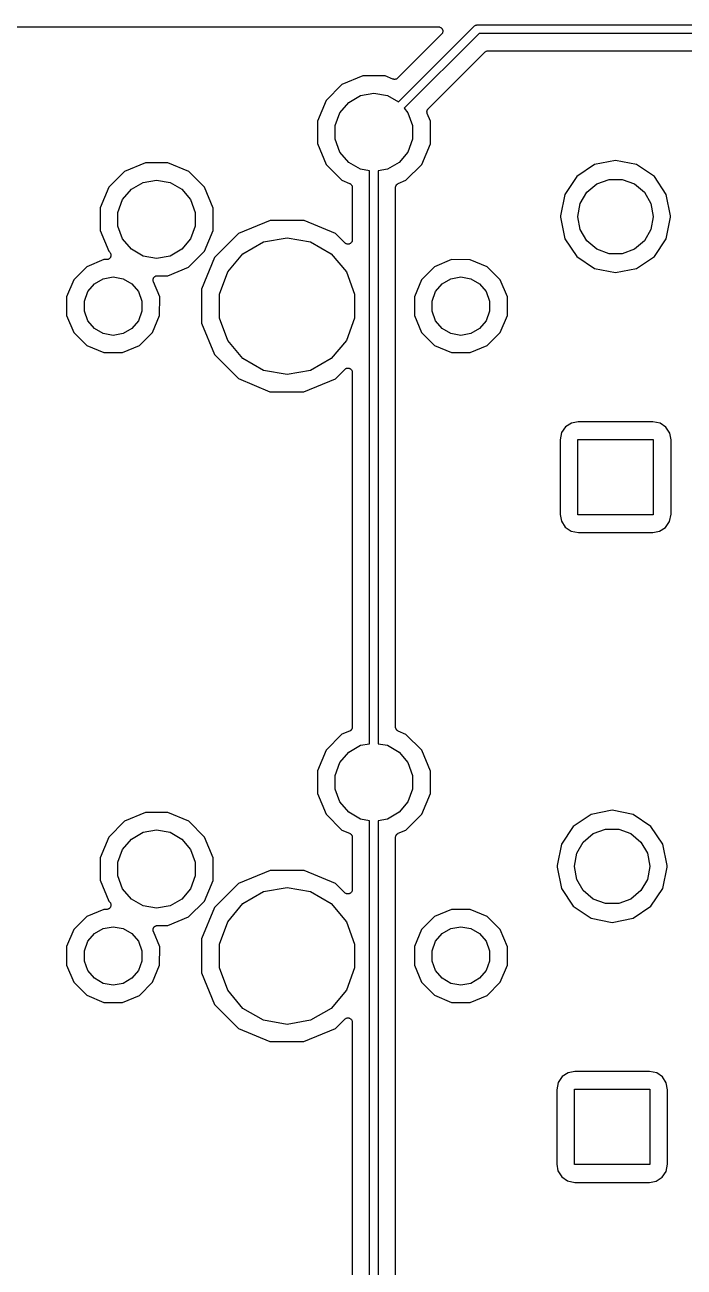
# Model space of a CAD drawing. Extents: x 37 to 156, y -136 to -20.
# Drawn here: x 80.34 to 99.6, y -78.1 to -41.77 of the extents above; entities that cross this region are included whole.
import ezdxf

# ---------------------------------------------------------------- set-up
doc = ezdxf.new("R2010")
doc.units = 0
doc.header["$MEASUREMENT"] = 0
doc.layers.add('BLACK', color=7, linetype='CONTINUOUS')

msp = doc.modelspace()

# ---------------------------------------------------------------- linework, layer by layer
at = {"layer": 'Black'}
for p, q in [((75.5748, -41.833), (92.4252, -41.833)), ((92.515, -42.0498), (91.2307, -43.3341)), ((91.2551, -44.0281), (93.4716, -41.8116)), ((93.6118, -42.025), (91.4227, -44.2141)), ((92.4252, -41.833), (92.4415, -41.8359)), ((92.4415, -41.8359), (92.4581, -41.8373)), ((92.4581, -41.8373), (92.4631, -41.8397)), ((92.4631, -41.8397), (92.4686, -41.8407)), ((92.4686, -41.8407), (92.483, -41.849)), ((92.483, -41.849), (92.498, -41.856)), ((92.498, -41.856), (92.502, -41.8599)), ((92.502, -41.8599), (92.5068, -41.8627)), ((92.5068, -41.8627), (92.5175, -41.8754)), ((92.5245, -42.0362), (92.515, -42.0498)), ((92.5175, -41.8754), (92.5292, -41.8872)), ((92.5352, -42.0235), (92.5245, -42.0362)), ((92.5292, -41.8872), (92.5316, -41.8922)), ((92.5316, -41.8922), (92.5352, -41.8965)), ((92.5352, -41.8965), (92.5409, -41.9121)), ((92.5371, -42.0183), (92.5352, -42.0235)), ((92.5403, -42.0137), (92.5371, -42.0183)), ((92.5446, -41.9976), (92.5403, -42.0137)), ((92.5409, -41.9121), (92.5479, -41.9271)), ((92.5503, -41.9821), (92.5446, -41.9976)), ((92.5479, -41.9271), (92.5484, -41.9327)), ((92.5484, -41.9327), (92.5503, -41.9379)), ((92.5503, -41.9379), (92.5503, -41.9545)), ((92.5503, -41.9545), (92.5517, -41.9711)), ((92.5517, -41.9711), (92.5503, -41.9765)), ((92.5503, -41.9765), (92.5503, -41.9821)), ((93.4716, -41.8116), (93.4761, -41.8085)), ((93.4761, -41.8085), (93.4797, -41.8042)), ((93.4797, -41.8042), (93.4938, -41.7961)), ((93.4938, -41.7961), (93.5072, -41.7867)), ((93.5072, -41.7867), (93.5125, -41.7853)), ((93.5125, -41.7853), (93.5172, -41.7825)), ((93.5172, -41.7825), (93.5333, -41.7797)), ((93.5333, -41.7797), (93.5491, -41.7755)), ((93.5491, -41.7755), (93.5546, -41.776)), ((93.5546, -41.776), (93.56, -41.775)), ((93.56, -41.775), (134.048, -41.775)), ((134.1, -42.025), (93.6118, -42.025)), ((92.1258, -44.2294), (93.785, -42.5702)), ((93.785, -42.5702), (93.7896, -42.567)), ((93.7896, -42.567), (93.7932, -42.5627)), ((93.7932, -42.5627), (93.8075, -42.5544)), ((93.8075, -42.5544), (93.8211, -42.5449)), ((93.8211, -42.5449), (93.8265, -42.5435)), ((93.8265, -42.5435), (93.8314, -42.5407)), ((93.8314, -42.5407), (93.8477, -42.5378)), ((93.8477, -42.5378), (93.8637, -42.5335)), ((93.8637, -42.5335), (93.8693, -42.534)), ((93.8693, -42.534), (93.8748, -42.533)), ((93.8748, -42.533), (110.725, -42.533)), ((89.606, -43.5195), (89.1412, -43.9836)), ((90.213, -43.2687), (89.606, -43.5195)), ((90.8698, -43.2693), (90.213, -43.2687)), ((91.0922, -43.3616), (90.8698, -43.2693)), ((91.1004, -43.3634), (91.0922, -43.3616)), ((91.108, -43.367), (91.1004, -43.3634)), ((91.1218, -43.3682), (91.108, -43.367)), ((91.1352, -43.3712), (91.1218, -43.3682)), ((91.1436, -43.3701), (91.1352, -43.3712)), ((91.1519, -43.3708), (91.1436, -43.3701)), ((91.1653, -43.3673), (91.1519, -43.3708)), ((91.179, -43.3655), (91.1653, -43.3673)), ((91.1864, -43.3616), (91.179, -43.3655)), ((91.1946, -43.3594), (91.1864, -43.3616)), ((91.2059, -43.3515), (91.1946, -43.3594)), ((91.2181, -43.3451), (91.2059, -43.3515)), ((91.2238, -43.3389), (91.2181, -43.3451)), ((91.2307, -43.3341), (91.2238, -43.3389)), ((89.8025, -44.0411), (90.1476, -43.8418)), ((90.1476, -43.8418), (90.54, -43.7726)), ((90.54, -43.7726), (90.9324, -43.8418)), ((90.9324, -43.8418), (91.2551, -44.0281)), ((89.1412, -43.9836), (88.8893, -44.5902)), ((89.5464, -44.3463), (89.8025, -44.0411)), ((91.4227, -44.2141), (91.5336, -44.3463)), ((92.0887, -44.3247), (92.0898, -44.3164)), ((92.0891, -44.3082), (92.0926, -44.2947)), ((92.0898, -44.3164), (92.0891, -44.3082)), ((92.0926, -44.2947), (92.0945, -44.2809)), ((92.0945, -44.2809), (92.0983, -44.2736)), ((92.0983, -44.2736), (92.1005, -44.2656)), ((92.1005, -44.2656), (92.1084, -44.2542)), ((92.1084, -44.2542), (92.1149, -44.2418)), ((92.1149, -44.2418), (92.121, -44.2362)), ((92.121, -44.2362), (92.1258, -44.2294)), ((88.8893, -44.5902), (88.8887, -45.247)), ((89.4101, -44.7208), (89.5464, -44.3463)), ((91.5336, -44.3463), (91.6699, -44.7208)), ((92.0917, -44.3382), (92.0887, -44.3247)), ((92.0929, -44.3521), (92.0917, -44.3382)), ((92.0964, -44.3596), (92.0929, -44.3521)), ((92.0982, -44.3677), (92.0964, -44.3596)), ((92.1913, -44.593), (92.0982, -44.3677)), ((92.1907, -45.2498), (92.1913, -44.593)), ((89.4101, -45.1192), (89.4101, -44.7208)), ((91.6699, -44.7208), (91.6699, -45.1192)), ((88.8887, -45.247), (89.1395, -45.854)), ((89.5464, -45.4937), (89.4101, -45.1192)), ((91.6699, -45.1192), (91.5336, -45.4937)), ((91.9388, -45.8564), (92.1907, -45.2498)), ((89.8025, -45.7989), (89.5464, -45.4937)), ((91.5336, -45.4937), (91.2775, -45.7989)), ((97.6, -45.7405), (96.9856, -45.8627)), ((98.2144, -45.8627), (97.6, -45.7405)), ((83.256, -46.0595), (82.7912, -46.5236)), ((83.863, -45.8087), (83.256, -46.0595)), ((84.5198, -45.8093), (83.863, -45.8087)), ((85.1264, -46.0612), (84.5198, -45.8093)), ((85.5905, -46.526), (85.1264, -46.0612)), ((89.1395, -45.854), (89.6036, -46.3188)), ((90.1476, -45.9982), (89.8025, -45.7989)), ((90.415, -46.0453), (90.1476, -45.9982)), ((90.415, -62.7947), (90.415, -46.0453)), ((90.9324, -45.9982), (90.665, -46.0453)), ((90.665, -46.0453), (90.665, -62.7947)), ((91.2775, -45.7989), (90.9324, -45.9982)), ((91.474, -46.3205), (91.9388, -45.8564)), ((96.9856, -45.8627), (96.4647, -46.2107)), ((98.7353, -46.2107), (98.2144, -45.8627)), ((83.4525, -46.5811), (83.7976, -46.3818)), ((83.7976, -46.3818), (84.19, -46.3126)), ((84.19, -46.3126), (84.5824, -46.3818)), ((84.5824, -46.3818), (84.9275, -46.5811)), ((89.6036, -46.3188), (89.8287, -46.4123)), ((89.8287, -46.4123), (89.8357, -46.4168)), ((89.8357, -46.4168), (89.8435, -46.4196)), ((89.8435, -46.4196), (89.8542, -46.4286)), ((89.8542, -46.4286), (89.8659, -46.4361)), ((89.8659, -46.4361), (89.8709, -46.4426)), ((89.8709, -46.4426), (89.8773, -46.448)), ((89.8773, -46.448), (89.8842, -46.46)), ((89.8842, -46.46), (89.8927, -46.4711)), ((89.8927, -46.4711), (89.8952, -46.479)), ((89.8952, -46.479), (89.8993, -46.4862)), ((89.8993, -46.4862), (89.9018, -46.4999)), ((91.1783, -46.4999), (91.1807, -46.4863)), ((91.1807, -46.4863), (91.1849, -46.4791)), ((91.1849, -46.4791), (91.1874, -46.471)), ((91.1874, -46.471), (91.1958, -46.4601)), ((91.1958, -46.4601), (91.2027, -46.4481)), ((91.2027, -46.4481), (91.2092, -46.4427)), ((91.2092, -46.4427), (91.2143, -46.4361)), ((91.2143, -46.4361), (91.2259, -46.4287)), ((91.2259, -46.4287), (91.2365, -46.4198)), ((91.2365, -46.4198), (91.2444, -46.4169)), ((91.2444, -46.4169), (91.2515, -46.4124)), ((91.2515, -46.4124), (91.474, -46.3205)), ((96.4647, -46.2107), (96.1167, -46.7316)), ((96.7574, -46.6687), (97.05, -46.4232)), ((97.05, -46.4232), (97.409, -46.2925)), ((97.409, -46.2925), (97.791, -46.2925)), ((97.791, -46.2925), (98.15, -46.4232)), ((98.15, -46.4232), (98.4426, -46.6687)), ((99.0833, -46.7316), (98.7353, -46.2107)), ((82.7912, -46.5236), (82.5393, -47.1302)), ((83.1964, -46.8863), (83.4525, -46.5811)), ((84.9275, -46.5811), (85.1836, -46.8863)), ((85.8413, -47.133), (85.5905, -46.526)), ((89.9018, -46.4999), (89.9059, -46.5131)), ((89.9059, -46.5131), (89.9056, -46.5214)), ((89.9056, -46.5214), (89.907, -46.5296)), ((89.907, -46.5296), (89.907, -48.062)), ((91.173, -46.5298), (91.1745, -46.5215)), ((91.173, -47.346), (91.173, -46.5298)), ((91.1741, -46.5131), (91.1783, -46.4999)), ((91.1745, -46.5215), (91.1741, -46.5131)), ((96.1167, -46.7316), (95.992, -47.3585)), ((96.5663, -46.9996), (96.7574, -46.6687)), ((98.4426, -46.6687), (98.6337, -46.9996)), ((99.208, -47.3585), (99.0833, -46.7316)), ((82.5393, -47.1302), (82.5387, -47.787)), ((83.0601, -47.2608), (83.1964, -46.8863)), ((85.1836, -46.8863), (85.3199, -47.2608)), ((85.8407, -47.7898), (85.8413, -47.133)), ((96.5, -47.3758), (96.5663, -46.9996)), ((98.6337, -46.9996), (98.7, -47.3758)), ((83.0601, -47.6592), (83.0601, -47.2608)), ((85.3199, -47.2608), (85.3199, -47.6592)), ((87.5045, -47.4977), (86.5846, -47.8778)), ((88.4998, -47.4985), (87.5045, -47.4977)), ((89.4191, -47.8802), (88.4998, -47.4985)), ((91.173, -50.2943), (91.173, -47.346)), ((95.992, -47.3585), (95.992, -47.4015)), ((95.992, -47.4015), (96.1167, -48.0284)), ((96.5, -47.3842), (96.5, -47.3758)), ((96.5663, -47.7604), (96.5, -47.3842)), ((98.7, -47.3842), (98.6337, -47.7604)), ((98.7, -47.3758), (98.7, -47.3842)), ((99.0833, -48.0284), (99.208, -47.4015)), ((99.208, -47.4015), (99.208, -47.3585)), ((82.5387, -47.787), (82.7895, -48.394)), ((83.1964, -48.0337), (83.0601, -47.6592)), ((85.3199, -47.6592), (85.1836, -48.0337)), ((85.5888, -48.3964), (85.8407, -47.7898)), ((86.5846, -47.8778), (85.8802, -48.5809)), ((89.6901, -48.1518), (89.4191, -47.8802)), ((96.7574, -48.0913), (96.5663, -47.7604)), ((98.6337, -47.7604), (98.4426, -48.0913)), ((83.4525, -48.3389), (83.1964, -48.0337)), ((85.1836, -48.0337), (84.9275, -48.3389)), ((86.7134, -48.4667), (87.3154, -48.1192)), ((87.3154, -48.1192), (88, -47.9985)), ((88, -47.9985), (88.6846, -48.1192)), ((88.6846, -48.1192), (89.2865, -48.4667)), ((89.7037, -48.1613), (89.6901, -48.1518)), ((89.7165, -48.172), (89.7037, -48.1613)), ((89.7217, -48.1739), (89.7165, -48.172)), ((89.7262, -48.1771), (89.7217, -48.1739)), ((89.7423, -48.1814), (89.7262, -48.1771)), ((89.7579, -48.1871), (89.7423, -48.1814)), ((89.7635, -48.1871), (89.7579, -48.1871)), ((89.7688, -48.1885), (89.7635, -48.1871)), ((89.7854, -48.1871), (89.7688, -48.1885)), ((89.8021, -48.1871), (89.7854, -48.1871)), ((89.8073, -48.1852), (89.8021, -48.1871)), ((89.8128, -48.1847), (89.8073, -48.1852)), ((89.8279, -48.1777), (89.8128, -48.1847)), ((89.8435, -48.172), (89.8279, -48.1777)), ((89.8477, -48.1685), (89.8435, -48.172)), ((89.8528, -48.1661), (89.8477, -48.1685)), ((89.8645, -48.1544), (89.8528, -48.1661)), ((89.8773, -48.1437), (89.8645, -48.1544)), ((89.8801, -48.1389), (89.8773, -48.1437)), ((89.884, -48.135), (89.8801, -48.1389)), ((89.891, -48.1199), (89.884, -48.135)), ((89.8993, -48.1055), (89.891, -48.1199)), ((89.9003, -48.1), (89.8993, -48.1055)), ((89.9026, -48.095), (89.9003, -48.1)), ((89.9041, -48.0784), (89.9026, -48.095)), ((89.907, -48.062), (89.9041, -48.0784)), ((96.1167, -48.0284), (96.4647, -48.5493)), ((97.05, -48.3368), (96.7574, -48.0913)), ((98.4426, -48.0913), (98.15, -48.3368)), ((98.7353, -48.5493), (99.0833, -48.0284)), ((82.6509, -48.6409), (82.1513, -48.8473)), ((82.7297, -48.6409), (82.6509, -48.6409)), ((82.7461, -48.6381), (82.7297, -48.6409)), ((82.7626, -48.6366), (82.7461, -48.6381)), ((82.7676, -48.6343), (82.7626, -48.6366)), ((82.7731, -48.6333), (82.7676, -48.6343)), ((82.7875, -48.625), (82.7731, -48.6333)), ((82.8026, -48.618), (82.7875, -48.625)), ((82.7895, -48.394), (82.8197, -48.4242)), ((82.8065, -48.6141), (82.8026, -48.618)), ((82.8114, -48.6113), (82.8065, -48.6141)), ((82.822, -48.5986), (82.8114, -48.6113)), ((82.8197, -48.4242), (82.8292, -48.4378)), ((82.8338, -48.5869), (82.822, -48.5986)), ((82.8292, -48.4378), (82.8399, -48.4505)), ((82.8361, -48.5818), (82.8338, -48.5869)), ((82.8397, -48.5775), (82.8361, -48.5818)), ((82.8454, -48.5619), (82.8397, -48.5775)), ((82.8399, -48.4505), (82.8418, -48.4558)), ((82.8418, -48.4558), (82.845, -48.4604)), ((82.845, -48.4604), (82.8492, -48.4764)), ((82.8525, -48.5469), (82.8454, -48.5619)), ((82.8492, -48.4764), (82.8549, -48.492)), ((82.8529, -48.5413), (82.8525, -48.5469)), ((82.8549, -48.5361), (82.8529, -48.5413)), ((82.8549, -48.492), (82.8549, -48.4976)), ((82.8549, -48.4976), (82.8563, -48.503)), ((82.8563, -48.503), (82.8549, -48.5195)), ((82.8549, -48.5195), (82.8549, -48.5361)), ((83.7976, -48.5382), (83.4525, -48.3389)), ((84.19, -48.6074), (83.7976, -48.5382)), ((84.5824, -48.5382), (84.19, -48.6074)), ((84.9275, -48.3389), (84.5824, -48.5382)), ((85.124, -48.8605), (85.5888, -48.3964)), ((85.8802, -48.5809), (85.4985, -49.5002)), ((86.2666, -48.9992), (86.7134, -48.4667)), ((89.2865, -48.4667), (89.7334, -48.9992)), ((92.8109, -48.6409), (92.3113, -48.8473)), ((93.3515, -48.6413), (92.8109, -48.6409)), ((93.8508, -48.8487), (93.3515, -48.6413)), ((96.4647, -48.5493), (96.9856, -48.8973)), ((97.409, -48.4675), (97.05, -48.3368)), ((97.791, -48.4675), (97.409, -48.4675)), ((98.15, -48.3368), (97.791, -48.4675)), ((98.2144, -48.8973), (98.7353, -48.5493)), ((82.1513, -48.8473), (81.7687, -49.2292)), ((84.517, -49.1113), (85.124, -48.8605)), ((86.0289, -49.6524), (86.2666, -48.9992)), ((89.7334, -48.9992), (89.9711, -49.6524)), ((92.3113, -48.8473), (91.9287, -49.2292)), ((94.2327, -49.2313), (93.8508, -48.8487)), ((96.9856, -48.8973), (97.6, -49.0195)), ((97.6, -49.0195), (98.2144, -48.8973)), ((81.7687, -49.2292), (81.5613, -49.7285)), ((82.1803, -49.5729), (82.371, -49.3457)), ((82.371, -49.3457), (82.6279, -49.1974)), ((82.6279, -49.1974), (82.92, -49.1458)), ((82.92, -49.1458), (83.2121, -49.1974)), ((83.2121, -49.1974), (83.469, -49.3457)), ((83.469, -49.3457), (83.6597, -49.5729)), ((84.086, -49.2434), (84.0878, -49.2297)), ((84.0878, -49.2516), (84.086, -49.2434)), ((84.0878, -49.2297), (84.0879, -49.2159)), ((84.0878, -49.26), (84.0878, -49.2516)), ((84.0925, -49.273), (84.0878, -49.26)), ((84.0879, -49.2159), (84.0907, -49.208)), ((84.0907, -49.208), (84.0918, -49.1997)), ((84.0918, -49.1997), (84.0982, -49.1874)), ((84.0955, -49.2865), (84.0925, -49.273)), ((84.2791, -49.7309), (84.0955, -49.2865)), ((84.0982, -49.1874), (84.103, -49.1744)), ((84.103, -49.1744), (84.1084, -49.168)), ((84.1084, -49.168), (84.1122, -49.1606)), ((84.1122, -49.1606), (84.1224, -49.1513)), ((84.1224, -49.1513), (84.1314, -49.1407)), ((84.1314, -49.1407), (84.1386, -49.1365)), ((84.1386, -49.1365), (84.1448, -49.1308)), ((84.1448, -49.1308), (84.1576, -49.1256)), ((84.1576, -49.1256), (84.1696, -49.1186)), ((84.1696, -49.1186), (84.1778, -49.1172)), ((84.1778, -49.1172), (84.1855, -49.114)), ((84.1855, -49.114), (84.1994, -49.1134)), ((84.1994, -49.1134), (84.213, -49.111)), ((84.213, -49.111), (84.517, -49.1113)), ((91.9287, -49.2292), (91.7213, -49.7285)), ((92.3403, -49.5729), (92.531, -49.3457)), ((92.531, -49.3457), (92.7879, -49.1974)), ((92.7879, -49.1974), (93.08, -49.1458)), ((93.08, -49.1458), (93.3721, -49.1974)), ((93.3721, -49.1974), (93.629, -49.3457)), ((93.629, -49.3457), (93.8197, -49.5729)), ((94.4391, -49.7309), (94.2327, -49.2313)), ((81.5613, -49.7285), (81.5609, -50.2691)), ((82.0788, -49.8517), (82.1803, -49.5729)), ((83.6597, -49.5729), (83.7612, -49.8517)), ((84.2787, -50.2715), (84.2791, -49.7309)), ((85.4985, -49.5002), (85.4977, -50.4955)), ((86.0289, -50.3476), (86.0289, -49.6524)), ((89.9711, -49.6524), (89.9711, -50.3476)), ((91.7213, -49.7285), (91.7209, -50.2691)), ((92.2388, -49.8517), (92.3403, -49.5729)), ((93.8197, -49.5729), (93.9212, -49.8517)), ((94.4387, -50.2715), (94.4391, -49.7309)), ((82.0788, -50.1483), (82.0788, -49.8517)), ((83.7612, -49.8517), (83.7612, -50.1483)), ((92.2388, -50.1483), (92.2388, -49.8517)), ((93.9212, -49.8517), (93.9212, -50.1483)), ((81.5609, -50.2691), (81.7673, -50.7687)), ((82.1803, -50.4271), (82.0788, -50.1483)), ((82.371, -50.6543), (82.1803, -50.4271)), ((83.6597, -50.4271), (83.469, -50.6543)), ((83.7612, -50.1483), (83.6597, -50.4271)), ((84.0713, -50.7708), (84.2787, -50.2715)), ((86.2666, -51.0008), (86.0289, -50.3476)), ((89.9711, -50.3476), (89.7334, -51.0008)), ((91.173, -53.9), (91.173, -50.2943)), ((91.7209, -50.2691), (91.9273, -50.7687)), ((92.3403, -50.4271), (92.2388, -50.1483)), ((92.531, -50.6543), (92.3403, -50.4271)), ((93.8197, -50.4271), (93.629, -50.6543)), ((93.9212, -50.1483), (93.8197, -50.4271)), ((94.2313, -50.7708), (94.4387, -50.2715)), ((81.7673, -50.7687), (82.1492, -51.1513)), ((82.6279, -50.8026), (82.371, -50.6543)), ((82.92, -50.8541), (82.6279, -50.8026)), ((83.2121, -50.8026), (82.92, -50.8541)), ((83.469, -50.6543), (83.2121, -50.8026)), ((83.6887, -51.1527), (84.0713, -50.7708)), ((85.4977, -50.4955), (85.8778, -51.4154)), ((91.9273, -50.7687), (92.3092, -51.1513)), ((92.7879, -50.8026), (92.531, -50.6543)), ((93.08, -50.8541), (92.7879, -50.8026)), ((93.3721, -50.8026), (93.08, -50.8541)), ((93.629, -50.6543), (93.3721, -50.8026)), ((93.8487, -51.1527), (94.2313, -50.7708)), ((82.1492, -51.1513), (82.6485, -51.3587)), ((83.1891, -51.3591), (83.6887, -51.1527)), ((86.7134, -51.5332), (86.2666, -51.0008)), ((89.7334, -51.0008), (89.2865, -51.5332)), ((92.3092, -51.1513), (92.8085, -51.3587)), ((93.3491, -51.3591), (93.8487, -51.1527)), ((82.6485, -51.3587), (83.1891, -51.3591)), ((85.8778, -51.4154), (86.5809, -52.1198)), ((87.3154, -51.8808), (86.7134, -51.5332)), ((89.2865, -51.5332), (88.6846, -51.8808)), ((92.8085, -51.3587), (93.3491, -51.3591)), ((88, -52.0015), (87.3154, -51.8808)), ((88.6846, -51.8808), (88, -52.0015)), ((89.4154, -52.1222), (89.6903, -51.8478)), ((89.6903, -51.8478), (89.7038, -51.8383)), ((89.7038, -51.8383), (89.7165, -51.8277)), ((89.7165, -51.8277), (89.7218, -51.8258)), ((89.7218, -51.8258), (89.7264, -51.8225)), ((89.7264, -51.8225), (89.7424, -51.8183)), ((89.7424, -51.8183), (89.7579, -51.8126)), ((89.7579, -51.8126), (89.7636, -51.8126)), ((89.7636, -51.8126), (89.769, -51.8112)), ((89.769, -51.8112), (89.7855, -51.8126)), ((89.7855, -51.8126), (89.8021, -51.8126)), ((89.8021, -51.8126), (89.8074, -51.8145)), ((89.8074, -51.8145), (89.813, -51.815)), ((89.813, -51.815), (89.828, -51.822)), ((89.828, -51.822), (89.8435, -51.8277)), ((89.8435, -51.8277), (89.8478, -51.8313)), ((89.8478, -51.8313), (89.8529, -51.8337)), ((89.8529, -51.8337), (89.8646, -51.8454)), ((89.8646, -51.8454), (89.8773, -51.8561)), ((89.8773, -51.8561), (89.8801, -51.8609)), ((89.8801, -51.8609), (89.8841, -51.8649)), ((89.8841, -51.8649), (89.8911, -51.8799)), ((89.8911, -51.8799), (89.8993, -51.8943)), ((89.8993, -51.8943), (89.9003, -51.8998)), ((89.9003, -51.8998), (89.9027, -51.9049)), ((89.9027, -51.9049), (89.9041, -51.9214)), ((89.9041, -51.9214), (89.907, -51.9377)), ((89.907, -51.9377), (89.907, -62.3102)), ((86.5809, -52.1198), (87.5002, -52.5015)), ((88.4955, -52.5023), (89.4154, -52.1222)), ((87.5002, -52.5015), (88.4955, -52.5023)), ((96.5118, -53.3796), (96.3125, -53.4171)), ((98.6873, -53.3796), (96.5118, -53.3796)), ((98.9015, -53.4229), (98.6873, -53.3796)), ((96.0229, -53.6985), (95.9796, -53.9127)), ((96.1389, -53.5288), (96.0229, -53.6985)), ((96.3125, -53.4171), (96.1389, -53.5288)), ((99.0712, -53.5389), (98.9015, -53.4229)), ((99.1829, -53.7125), (99.0712, -53.5389)), ((99.2204, -53.9118), (99.1829, -53.7125)), ((91.173, -62.3104), (91.173, -53.9)), ((95.9796, -53.9127), (95.9796, -56.0882)), ((96.5, -56.1), (96.5, -53.9)), ((96.5, -53.9), (98.7, -53.9)), ((98.7, -53.9), (98.7, -56.1)), ((99.2204, -56.0873), (99.2204, -53.9118)), ((95.9796, -56.0882), (96.0171, -56.2875)), ((96.0171, -56.2875), (96.1288, -56.4611)), ((98.7, -56.1), (96.5, -56.1)), ((99.0611, -56.4712), (99.1771, -56.3015)), ((99.1771, -56.3015), (99.2204, -56.0873)), ((96.1288, -56.4611), (96.2985, -56.5771)), ((96.2985, -56.5771), (96.5127, -56.6204)), ((96.5127, -56.6204), (98.6882, -56.6204)), ((98.6882, -56.6204), (98.8875, -56.5829)), ((98.8875, -56.5829), (99.0611, -56.4712)), ((89.8285, -62.4276), (89.606, -62.5195)), ((89.8356, -62.4231), (89.8285, -62.4276)), ((89.8435, -62.4202), (89.8356, -62.4231)), ((89.8541, -62.4113), (89.8435, -62.4202)), ((89.8657, -62.4039), (89.8541, -62.4113)), ((89.8708, -62.3973), (89.8657, -62.4039)), ((89.8773, -62.3919), (89.8708, -62.3973)), ((89.8842, -62.3799), (89.8773, -62.3919)), ((89.8926, -62.369), (89.8842, -62.3799)), ((89.8951, -62.3609), (89.8926, -62.369)), ((89.8993, -62.3537), (89.8951, -62.3609)), ((89.9017, -62.3401), (89.8993, -62.3537)), ((89.9059, -62.3269), (89.9017, -62.3401)), ((89.907, -62.3102), (89.9055, -62.3185)), ((89.9055, -62.3185), (89.9059, -62.3269)), ((91.1744, -62.3186), (91.173, -62.3104)), ((91.1741, -62.3269), (91.1744, -62.3186)), ((91.1782, -62.3401), (91.1741, -62.3269)), ((91.1807, -62.3538), (91.1782, -62.3401)), ((91.1848, -62.361), (91.1807, -62.3538)), ((91.1873, -62.3689), (91.1848, -62.361)), ((91.1958, -62.38), (91.1873, -62.3689)), ((91.2027, -62.392), (91.1958, -62.38)), ((91.2091, -62.3974), (91.2027, -62.392)), ((91.2141, -62.4039), (91.2091, -62.3974)), ((91.2258, -62.4114), (91.2141, -62.4039)), ((91.2365, -62.4204), (91.2258, -62.4114)), ((91.2443, -62.4232), (91.2365, -62.4204)), ((91.2513, -62.4277), (91.2443, -62.4232)), ((91.4764, -62.5212), (91.2513, -62.4277)), ((89.606, -62.5195), (89.1412, -62.9836)), ((89.8025, -63.0411), (90.1476, -62.8418)), ((90.1476, -62.8418), (90.415, -62.7947)), ((90.665, -62.7947), (90.9324, -62.8418)), ((90.9324, -62.8418), (91.2775, -63.0411)), ((91.9405, -62.986), (91.4764, -62.5212)), ((89.1412, -62.9836), (88.8893, -63.5902)), ((89.5464, -63.3463), (89.8025, -63.0411)), ((91.2775, -63.0411), (91.5336, -63.3463)), ((92.1913, -63.593), (91.9405, -62.986)), ((89.4101, -63.7208), (89.5464, -63.3463)), ((91.5336, -63.3463), (91.6699, -63.7208)), ((88.8893, -63.5902), (88.8887, -64.247)), ((89.4101, -64.1192), (89.4101, -63.7208)), ((91.6699, -63.7208), (91.6699, -64.1192)), ((92.1907, -64.2498), (92.1913, -63.593)), ((88.8887, -64.247), (89.1395, -64.854)), ((89.5464, -64.4937), (89.4101, -64.1192)), ((91.6699, -64.1192), (91.5336, -64.4937)), ((91.9388, -64.8564), (92.1907, -64.2498)), ((89.8025, -64.7989), (89.5464, -64.4937)), ((91.5336, -64.4937), (91.2775, -64.7989)), ((83.863, -64.8087), (83.256, -65.0595)), ((84.5198, -64.8093), (83.863, -64.8087)), ((85.1264, -65.0612), (84.5198, -64.8093)), ((89.1395, -64.854), (89.6036, -65.3188)), ((90.1476, -64.9982), (89.8025, -64.7989)), ((90.415, -65.0453), (90.1476, -64.9982)), ((90.9324, -64.9982), (90.665, -65.0453)), ((91.2775, -64.7989), (90.9324, -64.9982)), ((91.474, -65.3205), (91.9388, -64.8564)), ((96.8856, -64.8627), (96.3647, -65.2107)), ((97.5, -64.7405), (96.8856, -64.8627)), ((98.1144, -64.8627), (97.5, -64.7405)), ((98.6353, -65.2107), (98.1144, -64.8627)), ((83.256, -65.0595), (82.7912, -65.5236)), ((83.4525, -65.5811), (83.7976, -65.3818)), ((83.7976, -65.3818), (84.19, -65.3126)), ((84.19, -65.3126), (84.5824, -65.3818)), ((84.5824, -65.3818), (84.9275, -65.5811)), ((85.5905, -65.526), (85.1264, -65.0612)), ((89.6036, -65.3188), (89.8287, -65.4123)), ((90.415, -81.7947), (90.415, -65.0453)), ((90.665, -65.0453), (90.665, -81.7947)), ((91.2515, -65.4124), (91.474, -65.3205)), ((96.3647, -65.2107), (96.0167, -65.7316)), ((96.95, -65.4232), (97.309, -65.2925)), ((97.309, -65.2925), (97.691, -65.2925)), ((97.691, -65.2925), (98.05, -65.4232)), ((98.9833, -65.7316), (98.6353, -65.2107)), ((82.7912, -65.5236), (82.5393, -66.1302)), ((83.1964, -65.8863), (83.4525, -65.5811)), ((84.9275, -65.5811), (85.1836, -65.8863)), ((85.8413, -66.133), (85.5905, -65.526)), ((89.8287, -65.4123), (89.8357, -65.4168)), ((89.8357, -65.4168), (89.8435, -65.4196)), ((89.8435, -65.4196), (89.8542, -65.4286)), ((89.8542, -65.4286), (89.8659, -65.4361)), ((89.8659, -65.4361), (89.8709, -65.4426)), ((89.8709, -65.4426), (89.8773, -65.448)), ((89.8773, -65.448), (89.8842, -65.46)), ((89.8842, -65.46), (89.8927, -65.4711)), ((89.8927, -65.4711), (89.8952, -65.479)), ((89.8952, -65.479), (89.8993, -65.4862)), ((89.8993, -65.4862), (89.9018, -65.4999)), ((89.9018, -65.4999), (89.9059, -65.5131)), ((89.9059, -65.5131), (89.9056, -65.5214)), ((89.9056, -65.5214), (89.907, -65.5296)), ((89.907, -65.5296), (89.907, -67.062)), ((91.173, -65.5298), (91.1745, -65.5215)), ((91.173, -66.346), (91.173, -65.5298)), ((91.1741, -65.5131), (91.1783, -65.4999)), ((91.1745, -65.5215), (91.1741, -65.5131)), ((91.1783, -65.4999), (91.1807, -65.4863)), ((91.1807, -65.4863), (91.1849, -65.4791)), ((91.1849, -65.4791), (91.1874, -65.471)), ((91.1874, -65.471), (91.1958, -65.4601)), ((91.1958, -65.4601), (91.2027, -65.4481)), ((91.2027, -65.4481), (91.2092, -65.4427)), ((91.2092, -65.4427), (91.2143, -65.4361)), ((91.2143, -65.4361), (91.2259, -65.4287)), ((91.2259, -65.4287), (91.2365, -65.4198)), ((91.2365, -65.4198), (91.2444, -65.4169)), ((91.2444, -65.4169), (91.2515, -65.4124)), ((96.0167, -65.7316), (95.892, -66.3585)), ((96.4663, -65.9996), (96.6574, -65.6687)), ((96.6574, -65.6687), (96.95, -65.4232)), ((98.05, -65.4232), (98.3426, -65.6687)), ((98.3426, -65.6687), (98.5337, -65.9996)), ((99.108, -66.3585), (98.9833, -65.7316)), ((83.0601, -66.2608), (83.1964, -65.8863)), ((85.1836, -65.8863), (85.3199, -66.2608)), ((96.4, -66.3758), (96.4663, -65.9996)), ((98.5337, -65.9996), (98.6, -66.3758)), ((82.5393, -66.1302), (82.5387, -66.787)), ((83.0601, -66.6592), (83.0601, -66.2608)), ((85.3199, -66.2608), (85.3199, -66.6592)), ((85.8407, -66.7898), (85.8413, -66.133)), ((91.173, -69.2943), (91.173, -66.346)), ((95.892, -66.3585), (95.892, -66.4015)), ((95.892, -66.4015), (96.0167, -67.0284)), ((96.4, -66.3842), (96.4, -66.3758)), ((96.4663, -66.7604), (96.4, -66.3842)), ((98.6, -66.3842), (98.5337, -66.7604)), ((98.6, -66.3758), (98.6, -66.3842)), ((98.9833, -67.0284), (99.108, -66.4015)), ((99.108, -66.4015), (99.108, -66.3585)), ((82.5387, -66.787), (82.7895, -67.394)), ((83.1964, -67.0337), (83.0601, -66.6592)), ((85.3199, -66.6592), (85.1836, -67.0337)), ((85.5888, -67.3964), (85.8407, -66.7898)), ((87.5045, -66.4977), (86.5846, -66.8778)), ((88.4998, -66.4985), (87.5045, -66.4977)), ((89.4191, -66.8802), (88.4998, -66.4985)), ((96.6574, -67.0913), (96.4663, -66.7604)), ((98.5337, -66.7604), (98.3426, -67.0913)), ((83.4525, -67.3389), (83.1964, -67.0337)), ((85.1836, -67.0337), (84.9275, -67.3389)), ((86.5846, -66.8778), (85.8802, -67.5809)), ((86.7134, -67.4667), (87.3154, -67.1192)), ((87.3154, -67.1192), (88, -66.9985)), ((88, -66.9985), (88.6846, -67.1192)), ((88.6846, -67.1192), (89.2865, -67.4667)), ((89.6901, -67.1518), (89.4191, -66.8802)), ((89.7037, -67.1613), (89.6901, -67.1518)), ((89.7165, -67.172), (89.7037, -67.1613)), ((89.7217, -67.1739), (89.7165, -67.172)), ((89.7262, -67.1771), (89.7217, -67.1739)), ((89.7423, -67.1814), (89.7262, -67.1771)), ((89.7579, -67.1871), (89.7423, -67.1814)), ((89.7635, -67.1871), (89.7579, -67.1871)), ((89.7688, -67.1885), (89.7635, -67.1871)), ((89.7854, -67.1871), (89.7688, -67.1885)), ((89.8021, -67.1871), (89.7854, -67.1871)), ((89.8073, -67.1852), (89.8021, -67.1871)), ((89.8128, -67.1847), (89.8073, -67.1852)), ((89.8279, -67.1777), (89.8128, -67.1847)), ((89.8435, -67.172), (89.8279, -67.1777)), ((89.8477, -67.1685), (89.8435, -67.172)), ((89.8528, -67.1661), (89.8477, -67.1685)), ((89.8645, -67.1544), (89.8528, -67.1661)), ((89.8773, -67.1437), (89.8645, -67.1544)), ((89.8801, -67.1389), (89.8773, -67.1437)), ((89.884, -67.135), (89.8801, -67.1389)), ((89.891, -67.1199), (89.884, -67.135)), ((89.8993, -67.1055), (89.891, -67.1199)), ((89.9003, -67.1), (89.8993, -67.1055)), ((89.9026, -67.095), (89.9003, -67.1)), ((89.9041, -67.0784), (89.9026, -67.095)), ((89.907, -67.062), (89.9041, -67.0784)), ((96.0167, -67.0284), (96.3647, -67.5493)), ((96.95, -67.3368), (96.6574, -67.0913)), ((98.3426, -67.0913), (98.05, -67.3368)), ((98.6353, -67.5493), (98.9833, -67.0284)), ((82.7895, -67.394), (82.8197, -67.4242)), ((82.8197, -67.4242), (82.8292, -67.4378)), ((82.8292, -67.4378), (82.8399, -67.4505)), ((82.8454, -67.5619), (82.8397, -67.5775)), ((82.8399, -67.4505), (82.8418, -67.4558)), ((82.8418, -67.4558), (82.845, -67.4604)), ((82.845, -67.4604), (82.8492, -67.4764)), ((82.8525, -67.5469), (82.8454, -67.5619)), ((82.8492, -67.4764), (82.8549, -67.492)), ((82.8529, -67.5413), (82.8525, -67.5469)), ((82.8549, -67.5361), (82.8529, -67.5413)), ((82.8549, -67.492), (82.8549, -67.4976)), ((82.8549, -67.4976), (82.8563, -67.503)), ((82.8563, -67.503), (82.8549, -67.5195)), ((82.8549, -67.5195), (82.8549, -67.5361)), ((83.7976, -67.5382), (83.4525, -67.3389)), ((84.19, -67.6074), (83.7976, -67.5382)), ((84.5824, -67.5382), (84.19, -67.6074)), ((84.9275, -67.3389), (84.5824, -67.5382)), ((85.124, -67.8605), (85.5888, -67.3964)), ((86.2666, -67.9992), (86.7134, -67.4667)), ((89.2865, -67.4667), (89.7334, -67.9992)), ((96.3647, -67.5493), (96.8856, -67.8973)), ((97.309, -67.4675), (96.95, -67.3368)), ((97.691, -67.4675), (97.309, -67.4675)), ((98.05, -67.3368), (97.691, -67.4675)), ((98.1144, -67.8973), (98.6353, -67.5493)), ((82.1513, -67.8473), (81.7687, -68.2292)), ((82.6509, -67.6409), (82.1513, -67.8473)), ((82.7297, -67.6409), (82.6509, -67.6409)), ((82.7461, -67.6381), (82.7297, -67.6409)), ((82.7626, -67.6366), (82.7461, -67.6381)), ((82.7676, -67.6343), (82.7626, -67.6366)), ((82.7731, -67.6333), (82.7676, -67.6343)), ((82.7875, -67.625), (82.7731, -67.6333)), ((82.8026, -67.618), (82.7875, -67.625)), ((82.8065, -67.6141), (82.8026, -67.618)), ((82.8114, -67.6113), (82.8065, -67.6141)), ((82.822, -67.5986), (82.8114, -67.6113)), ((82.8338, -67.5869), (82.822, -67.5986)), ((82.8361, -67.5818), (82.8338, -67.5869)), ((82.8397, -67.5775), (82.8361, -67.5818)), ((84.517, -68.1113), (85.124, -67.8605)), ((85.8802, -67.5809), (85.4985, -68.5002)), ((92.3113, -67.8473), (91.9287, -68.2292)), ((92.8109, -67.6409), (92.3113, -67.8473)), ((93.3515, -67.6413), (92.8109, -67.6409)), ((93.8508, -67.8487), (93.3515, -67.6413)), ((94.2327, -68.2313), (93.8508, -67.8487)), ((96.8856, -67.8973), (97.5, -68.0195)), ((97.5, -68.0195), (98.1144, -67.8973)), ((81.7687, -68.2292), (81.5613, -68.7285)), ((82.371, -68.3457), (82.6279, -68.1974)), ((82.6279, -68.1974), (82.92, -68.1458)), ((82.92, -68.1458), (83.2121, -68.1974)), ((83.2121, -68.1974), (83.469, -68.3457)), ((84.086, -68.2434), (84.0878, -68.2297)), ((84.0878, -68.2516), (84.086, -68.2434)), ((84.0878, -68.2297), (84.0879, -68.2159)), ((84.0878, -68.26), (84.0878, -68.2516)), ((84.0925, -68.273), (84.0878, -68.26)), ((84.0879, -68.2159), (84.0907, -68.208)), ((84.0907, -68.208), (84.0918, -68.1997)), ((84.0918, -68.1997), (84.0982, -68.1874)), ((84.0955, -68.2865), (84.0925, -68.273)), ((84.2791, -68.7309), (84.0955, -68.2865)), ((84.0982, -68.1874), (84.103, -68.1744)), ((84.103, -68.1744), (84.1084, -68.168)), ((84.1084, -68.168), (84.1122, -68.1606)), ((84.1122, -68.1606), (84.1224, -68.1513)), ((84.1224, -68.1513), (84.1314, -68.1407)), ((84.1314, -68.1407), (84.1386, -68.1365)), ((84.1386, -68.1365), (84.1448, -68.1308)), ((84.1448, -68.1308), (84.1576, -68.1256)), ((84.1576, -68.1256), (84.1696, -68.1186)), ((84.1696, -68.1186), (84.1778, -68.1172)), ((84.1778, -68.1172), (84.1855, -68.114)), ((84.1855, -68.114), (84.1994, -68.1134)), ((84.1994, -68.1134), (84.213, -68.111)), ((84.213, -68.111), (84.517, -68.1113)), ((86.0289, -68.6524), (86.2666, -67.9992)), ((89.7334, -67.9992), (89.9711, -68.6524)), ((91.9287, -68.2292), (91.7213, -68.7285)), ((92.531, -68.3457), (92.7879, -68.1974)), ((92.7879, -68.1974), (93.08, -68.1458)), ((93.08, -68.1458), (93.3721, -68.1974)), ((93.3721, -68.1974), (93.629, -68.3457)), ((94.4391, -68.7309), (94.2327, -68.2313)), ((82.0788, -68.8517), (82.1803, -68.5729)), ((82.1803, -68.5729), (82.371, -68.3457)), ((83.469, -68.3457), (83.6597, -68.5729)), ((83.6597, -68.5729), (83.7612, -68.8517)), ((85.4985, -68.5002), (85.4977, -69.4955)), ((86.0289, -69.3476), (86.0289, -68.6524)), ((89.9711, -68.6524), (89.9711, -69.3476)), ((92.2388, -68.8517), (92.3403, -68.5729)), ((92.3403, -68.5729), (92.531, -68.3457)), ((93.629, -68.3457), (93.8197, -68.5729)), ((93.8197, -68.5729), (93.9212, -68.8517)), ((81.5613, -68.7285), (81.5609, -69.2691)), ((82.0788, -69.1483), (82.0788, -68.8517)), ((83.7612, -68.8517), (83.7612, -69.1483)), ((84.2787, -69.2715), (84.2791, -68.7309)), ((91.7213, -68.7285), (91.7209, -69.2691)), ((92.2388, -69.1483), (92.2388, -68.8517)), ((93.9212, -68.8517), (93.9212, -69.1483)), ((94.4387, -69.2715), (94.4391, -68.7309)), ((81.5609, -69.2691), (81.7673, -69.7687)), ((82.1803, -69.4271), (82.0788, -69.1483)), ((83.7612, -69.1483), (83.6597, -69.4271)), ((84.0713, -69.7708), (84.2787, -69.2715)), ((86.2666, -70.0008), (86.0289, -69.3476)), ((89.9711, -69.3476), (89.7334, -70.0008)), ((91.173, -72.9), (91.173, -69.2943)), ((91.7209, -69.2691), (91.9273, -69.7687)), ((92.3403, -69.4271), (92.2388, -69.1483)), ((93.9212, -69.1483), (93.8197, -69.4271)), ((94.2313, -69.7708), (94.4387, -69.2715)), ((82.371, -69.6543), (82.1803, -69.4271)), ((82.6279, -69.8026), (82.371, -69.6543)), ((83.469, -69.6543), (83.2121, -69.8026)), ((83.6597, -69.4271), (83.469, -69.6543)), ((85.4977, -69.4955), (85.8778, -70.4154)), ((92.531, -69.6543), (92.3403, -69.4271)), ((92.7879, -69.8026), (92.531, -69.6543)), ((93.629, -69.6543), (93.3721, -69.8026)), ((93.8197, -69.4271), (93.629, -69.6543)), ((81.7673, -69.7687), (82.1492, -70.1513)), ((82.92, -69.8541), (82.6279, -69.8026)), ((83.2121, -69.8026), (82.92, -69.8541)), ((83.6887, -70.1527), (84.0713, -69.7708)), ((86.7134, -70.5332), (86.2666, -70.0008)), ((89.7334, -70.0008), (89.2865, -70.5332)), ((91.9273, -69.7687), (92.3092, -70.1513)), ((93.08, -69.8541), (92.7879, -69.8026)), ((93.3721, -69.8026), (93.08, -69.8541)), ((93.8487, -70.1527), (94.2313, -69.7708)), ((82.1492, -70.1513), (82.6485, -70.3587)), ((82.6485, -70.3587), (83.1891, -70.3591)), ((83.1891, -70.3591), (83.6887, -70.1527)), ((85.8778, -70.4154), (86.5809, -71.1198)), ((92.3092, -70.1513), (92.8085, -70.3587)), ((92.8085, -70.3587), (93.3491, -70.3591)), ((93.3491, -70.3591), (93.8487, -70.1527)), ((87.3154, -70.8808), (86.7134, -70.5332)), ((89.2865, -70.5332), (88.6846, -70.8808)), ((89.7038, -70.8383), (89.7165, -70.8277)), ((89.7165, -70.8277), (89.7218, -70.8258)), ((89.7218, -70.8258), (89.7264, -70.8225)), ((89.7264, -70.8225), (89.7424, -70.8183)), ((89.7424, -70.8183), (89.7579, -70.8126)), ((89.7579, -70.8126), (89.7636, -70.8126)), ((89.7636, -70.8126), (89.769, -70.8112)), ((89.769, -70.8112), (89.7855, -70.8126)), ((89.7855, -70.8126), (89.8021, -70.8126)), ((89.8021, -70.8126), (89.8074, -70.8145)), ((89.8074, -70.8145), (89.813, -70.815)), ((89.813, -70.815), (89.828, -70.822)), ((89.828, -70.822), (89.8435, -70.8277)), ((89.8435, -70.8277), (89.8478, -70.8313)), ((89.8478, -70.8313), (89.8529, -70.8337)), ((89.8529, -70.8337), (89.8646, -70.8454)), ((86.5809, -71.1198), (87.5002, -71.5015)), ((88, -71.0015), (87.3154, -70.8808)), ((88.6846, -70.8808), (88, -71.0015)), ((88.4955, -71.5023), (89.4154, -71.1222)), ((89.4154, -71.1222), (89.6903, -70.8478)), ((89.6903, -70.8478), (89.7038, -70.8383)), ((89.8646, -70.8454), (89.8773, -70.8561)), ((89.8773, -70.8561), (89.8801, -70.8609)), ((89.8801, -70.8609), (89.8841, -70.8649)), ((89.8841, -70.8649), (89.8911, -70.8799)), ((89.8911, -70.8799), (89.8993, -70.8943)), ((89.8993, -70.8943), (89.9003, -70.8998)), ((89.9003, -70.8998), (89.9027, -70.9049)), ((89.9027, -70.9049), (89.9041, -70.9214)), ((89.9041, -70.9214), (89.907, -70.9377)), ((89.907, -70.9377), (89.907, -81.3102)), ((87.5002, -71.5015), (88.4955, -71.5023)), ((96.0389, -72.5288), (95.9229, -72.6985)), ((96.2125, -72.4171), (96.0389, -72.5288)), ((96.4118, -72.3796), (96.2125, -72.4171)), ((98.5873, -72.3796), (96.4118, -72.3796)), ((98.8015, -72.4229), (98.5873, -72.3796)), ((98.9712, -72.5389), (98.8015, -72.4229)), ((99.0829, -72.7125), (98.9712, -72.5389)), ((91.173, -81.3104), (91.173, -72.9)), ((95.9229, -72.6985), (95.8796, -72.9127)), ((95.8796, -72.9127), (95.8796, -75.0882)), ((96.4, -75.1), (96.4, -72.9)), ((96.4, -72.9), (98.6, -72.9)), ((98.6, -72.9), (98.6, -75.1)), ((99.1204, -72.9118), (99.0829, -72.7125)), ((99.1204, -75.0873), (99.1204, -72.9118)), ((95.8796, -75.0882), (95.9171, -75.2875)), ((98.6, -75.1), (96.4, -75.1)), ((99.0771, -75.3015), (99.1204, -75.0873)), ((95.9171, -75.2875), (96.0288, -75.4611)), ((96.0288, -75.4611), (96.1985, -75.5771)), ((98.7875, -75.5829), (98.9611, -75.4712)), ((98.9611, -75.4712), (99.0771, -75.3015)), ((96.1985, -75.5771), (96.4127, -75.6204)), ((96.4127, -75.6204), (98.5882, -75.6204)), ((98.5882, -75.6204), (98.7875, -75.5829))]:
    msp.add_line(p, q, dxfattribs=at)

doc.saveas('drawing.dxf')
